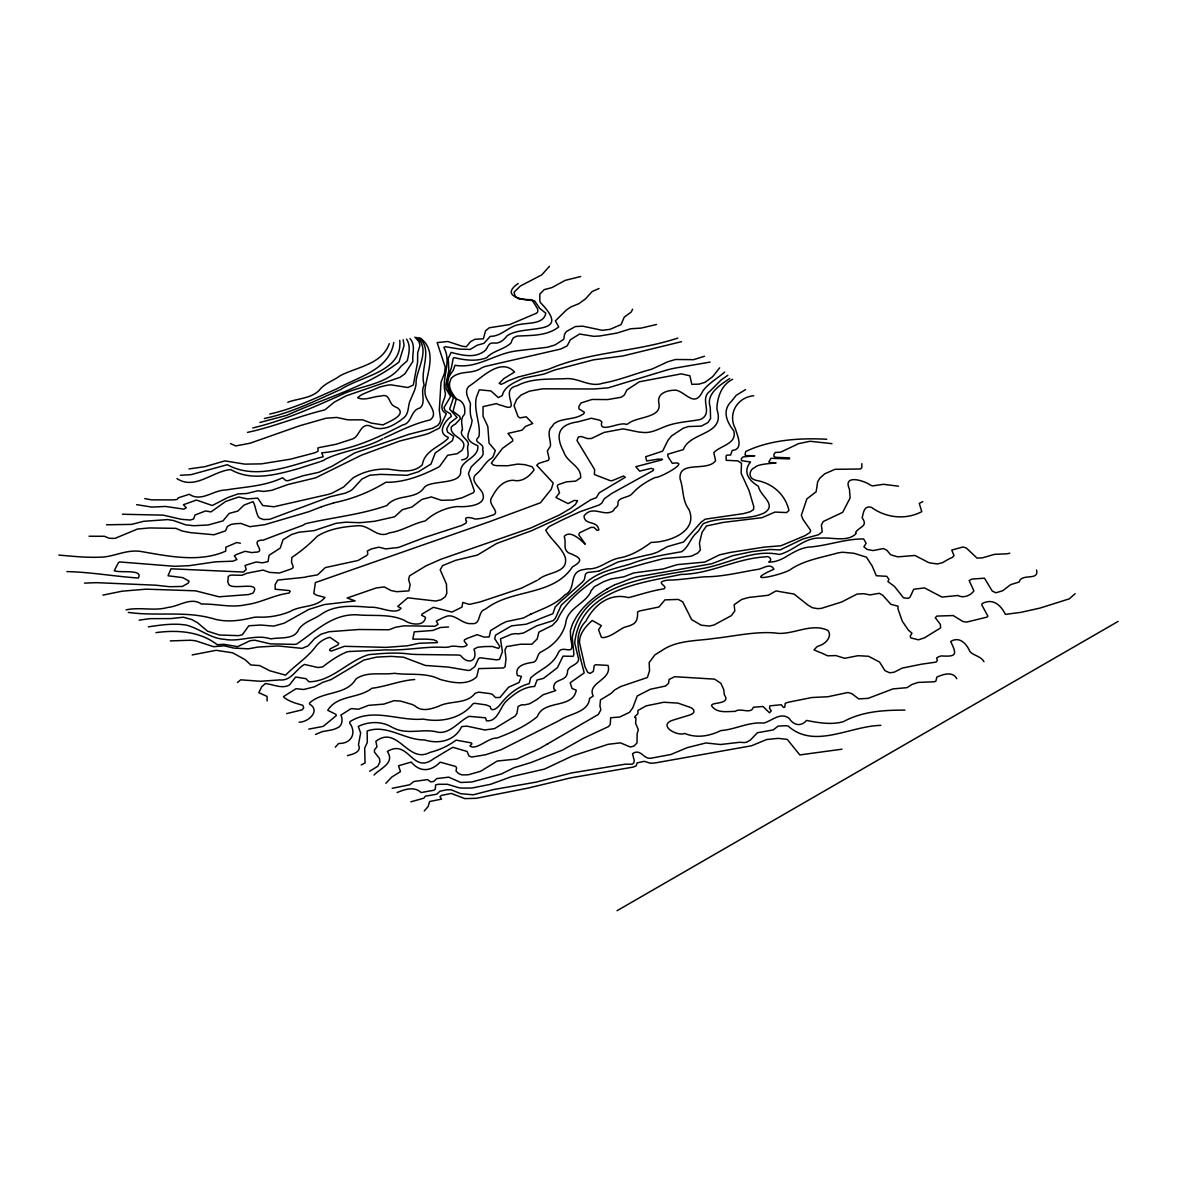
<?xml version="1.0" encoding="UTF-8"?>
<svg xmlns="http://www.w3.org/2000/svg" width="1177" height="1177" viewBox="0 0 1177 1177"><rect width="100%" height="100%" fill="white"/><g stroke="black" fill="none" stroke-linecap="round" stroke-linejoin="round"><path stroke-width="1.5" d="M861.858 463.65L861.814 467.637L860.49 469.005L834.979 469.314L824.68 473.845L819.81 478.186L817.647 481.79L816.161 491.751L806.878 498.886L801.331 515.305L802.891 519.234L810.688 530.459L809.908 532.563L804.744 535.77L781.028 545.731L763.858 547.158L730.637 552.366L719.603 554.823L704.758 562.091L677.275 564.622L663.151 568.977L633.653 572.964L623.928 576.789L610.937 578.981L603.507 581.762L594.429 586.705L590.883 590.986A13.344 7.695 0 0 0 590.766 591.913C584.748 604.139 567.343 608.112 565.666 623.251A21.466 12.388 0 0 1 565.269 624.958C562.209 635.757 553.764 645.099 543.759 650.395A44.903 25.923 0 0 0 541.906 651.543C536.491 653.058 538.404 661.209 532.99 662.342C525.942 663.269 514.334 665.505 517.306 675.436L521.455 676.437L519.057 682.498L508.552 687.236L499.975 697.461L495.532 697.578L492.207 694.239L489.897 693.606L478.774 692.15L475.096 693.341C466.239 704.626 450.217 700.197 438.418 706.377C431.106 708.995 421.954 712.041 415.349 706.185A112.462 64.926 0 0 0 412.45 704.552L400.695 701.124L394.089 700.683L383.82 704.111L368.46 705.376L358.573 709.201L351.173 708.613L340.874 715.086C343.198 719.515 342.242 726.283 336.931 728.077A20.156 11.638 0 0 1 331.782 729.917L322.321 731.623L315.554 734.419M393.78 342.419C389.484 369.872 358.058 376.92 337.005 388.734C315.171 398.312 293.161 408.89 269.739 414.024M267.12 700.948L267.047 696.401L258.822 692.679L261.706 686.779L265.311 683.602C273.123 684.19 282.083 689.325 289.557 684.911L295.648 677.025L305.873 678.673L308.962 681.748C331.458 681.777 348.068 660.753 368.813 654.633C382.422 653.47 396.34 652.087 409.92 654.132A30.161 17.42 0 0 0 412.686 654.294L413.686 654.353A45.476 26.262 0 0 0 417.07 654.486L458.853 655.045A12.947 7.474 0 0 1 460.678 655.604C468.049 665.226 478.23 661.136 473.978 649.218L477.524 647.276L484.394 646.585L492.354 646.467L498.592 648.439L499.798 646.482L494.678 638.67L495.649 635.036L511.583 625.826L526.001 624.251L535.712 620.647A104.356 60.248 0 0 0 539.684 618.837L552.91 613.703L555.176 607.023L561.782 600.299A23.967 13.844 0 0 0 563.268 599.24L582.541 581.997L584.307 579.731L585.513 574.141A10.284 5.944 0 0 1 587.676 572.478L598.652 571.169M462.223 430.032C458.471 435.667 467.755 438.786 468.49 443.994C465.165 450.158 473.051 458.397 461.693 459.913M374.006 775.054C380.274 768.243 395.31 763.167 387.351 751.485C408.978 738.259 412.171 775.202 433.754 758.679C440.183 754.957 446.495 750.823 452.924 747.307L467.092 751.47L468.976 755.972L471.727 757.046L485.468 754.781L501.211 749.675L558.795 720.81A101.031 58.335 0 0 1 561.488 719.206C570.874 713.571 588.691 711.791 589.574 698.388L593.237 696.048C586.455 682.572 612.408 680.203 608.053 665.417L595.753 664.725L594.282 665.461L593.311 671.434L590.074 673.391L587.691 672.332L585.469 667.8A27.027 15.595 0 0 1 584.513 664.681L579.496 642.568C579.202 633.491 586.087 626.09 592.252 620.456L601.373 625.634L598.534 629.739L601.285 637.081A9.475 5.473 0 0 0 602.492 637.654C610.686 637.257 617.263 630.74 624.428 627.253C635.609 624.398 637.625 622.309 637.64 611.966A5.708 3.296 0 0 1 640.214 610.834L659.002 606.979L664.931 599.887L678.305 599.417L682.719 601.874L691.605 619.558L701.124 625.178L709.422 626.061L713.998 625.002L731.417 615.615L734.786 610.951L734.168 604.684L741.79 599.402L748.749 597.46L768.316 595.268L776.026 590.942L794.019 594.061L808.275 605.316L812.439 607.729L817.515 608.656L821.34 608.377L841.673 601.991L857.136 594.032L863.889 593.723L870.009 594.915L879.278 593.296L882.75 595.253L890.871 604.316L898.007 606.199L898.007 608.95L902.288 621.206L908.394 630.136L911.954 633.167L910.204 636.154L910.748 637.875L918.413 639.817L924.401 637.875L940.6 627.915L940.364 624.398L935.274 617.69L936.921 616.086L953.193 615.556L962.904 621.5L966.611 622.103L987.047 617.116L987.871 616.145L981.736 604.787L982.148 603.624C992.873 597.798 1000.833 605.096 1005.393 614.379L1020.724 612.378L1039.806 608.141L1069.304 598.843L1075.145 593.679M549.468 266.296L541.773 274.874L520.396 285.996L514.04 292.234L515.349 296.81L519.44 299.135L532.004 299.826L537.698 309.065L537.757 311.787L536.506 313.2L509.685 324.587L489.308 327.78L485.557 330.825L483.379 338.799L474.802 339.314L470.462 341.727L466.372 346.744L462.384 346.229A9.21 5.311 0 0 1 459.53 345.332L447.79 341.507L437.153 342.61L445.23 367.062L444.568 373.109L441.007 382.231L439.389 408.669A24.143 13.947 0 0 0 439.404 411.126L440.639 419.659L439.801 422.852L437.697 425.456L432.533 428.251L408.772 434.372L354.542 453.013L332.223 466.151L318.835 472.301L303.092 475.743L288.012 480.702L285.849 480.554L282.554 477.744C264.545 486.366 245.037 486.778 225.793 490.015C213.096 489.97 201.65 502.447 189.262 494.281L178.315 497.827L177.08 499.489L173.107 499.901L151.465 499.842L144.771 498.577M462.443 429.899C462.34 424.647 459.677 419.247 464.577 414.127C465.533 407.683 463.915 401.254 456.941 399.238A92.262 53.259 0 0 1 455.264 397.576C451.571 392.529 447.525 386.365 450.541 380.009A11.402 6.591 0 0 1 451.733 377.802C460.369 369.813 472.595 374.772 481.996 367.636A38.797 22.392 0 0 0 485.233 366.415L560.782 349.039L567.182 345.876L570.374 339.756L579.57 334.033L593.738 336.328L599.755 335.989L616.895 333.076L630.887 328.736L641.112 328.103L656.56 324.469M237.489 682.469L240.726 679.82L260.338 681.262L277.463 680.1A31.293 18.067 0 0 1 279.479 679.909C291.352 681.277 295.883 669.139 304.49 664.446L318.025 667.536L322.719 666.903C330.09 661.003 338.358 655.368 347.068 651.823A24.173 13.962 0 0 1 349.525 651.484L385.968 649.881A24.585 14.198 0 0 0 388.851 649.954C407.669 650.381 426.133 646.144 444.98 647.379A82.316 47.521 0 0 1 448.746 647.056C454.366 644.231 463.547 649.38 467.122 644.819L464.194 641.112L464.4 639.92L467.446 638.302L477.068 634.697L484.203 637.11L489.176 636.948L490.618 630.548L501.314 624.045L506.404 621.603L522.971 618.102A10.858 6.268 0 0 0 525.177 617.072C538.728 609.612 553.823 606.479 564.886 594.9C577.495 588.824 567.152 571.228 584.704 569.403A11.961 6.915 0 0 1 587.647 568.874C599.696 569.609 608.421 559.619 619.867 557.883C631.652 555.618 641.745 549.365 651.205 542.362C668.021 542.45 697.829 532.254 689.325 510.362A19.362 11.181 0 0 0 688.471 508.876C682.174 500.137 683.616 488.676 680.071 478.833C678.496 459.81 707.2 472.271 715.601 460.722L713.821 452.63C719.765 445.818 737.773 443.758 733.668 430.753C726.592 421.543 721.692 410.449 731.873 400.827A12.918 7.459 0 0 1 732.653 399.827L736.243 395.325L745.527 389.602M632.608 309.257L631.696 310.905A5.149 2.972 0 0 1 630.313 312.699L624.281 317.099L621.029 324.602L610.083 329.339L602.315 330.325L582.733 326.191L575.362 326.544L566.328 331.576L564.533 334.342L563.768 339.3L555.117 344.92L547.217 347.303L516.438 350.893A96.852 55.922 0 0 0 513.908 351.334C493.869 354.527 476.155 369.048 455.043 365.267L453.174 370.461L450.129 374.772C444.774 383.231 449.835 393.118 456.205 399.297L453.057 411.332L459.78 416.393L460.31 418.865L455.484 423.985A45.741 26.409 0 0 0 453.116 425.383L451.218 427.148C449.614 437.564 469.299 438.491 462.429 449.526A21.966 12.682 0 0 1 461.825 450.453L457.088 453.733L447.657 455.264L439.683 466.283A57.246 33.044 0 0 0 438.697 467.063C422.484 475.346 404.329 482.658 385.791 482.276C369.813 492.118 352.232 499.063 333.782 502.814M347.436 755.59C352.57 754.325 362.089 752.059 358.47 744.761L360.648 732.962L358.264 726.43C368.607 721.398 381.525 721.001 391.691 727.077A13.933 8.048 0 0 0 393.412 727.901C407.83 735.375 423.72 727.886 438.447 732.344C450.703 733.565 458.986 721.104 469.108 716.322L485.527 717.838L486.484 720.839C498.018 721.928 499.769 707.127 506.581 700.859C514.334 693.739 523.706 686.779 534.638 686.485L537.095 679.997L543.509 678.364L557.398 667.727L563.047 656.133L573.155 656.325L573.92 654.368L572.302 638.052A16.772 9.681 0 0 1 572.346 636.963C582.733 582.527 650.837 577.495 695.151 569.491C723.664 567.079 750.323 548.305 779.306 554.47C793.769 551.071 804.509 536.874 821.119 538.124C832.242 537.153 847.955 542.406 856.12 533.519A15.301 8.828 0 0 0 855.62 532.416C859.225 526.502 868.567 526.575 862.152 517.851C863.506 512.686 863.874 505.36 871.363 507.272C885.766 517.968 905.849 520.16 921.782 511.627L919.266 503.432L922.783 501.593M424.25 810.953L428.178 806.495L429.62 801.522L441.566 799.124L439.963 796.682L441.375 795.431L451.277 793.445L464.841 798.609L476.199 798.315L528.046 788.09L570.462 777.909L633.329 767.066L636.183 765.815L637.022 762.917L644.26 761.328L650.307 763.196L654.765 763.005L751.603 745.762L766.654 739.509L777.982 738.362L787.251 739.377L799.816 754.928L841.967 749.19M719.691 367.798L712.615 376.743L704.979 382.334L699.079 384.129L691.811 384.335L689.899 375.801L681.262 373.859L639.42 381.775L626.914 389.911L624.369 394.942L621.485 397.179L607.729 399.577L592.031 399.459L581.055 402.975L578.834 406.506L578.966 408.89L584.439 412.274L583.777 413.686A4.988 2.884 0 0 1 582.615 414.451C573.964 420.218 559.869 417.776 553.293 424.514A11.049 6.371 0 0 1 552.425 426.162C546.054 431.032 550.851 439.551 550.483 445.759A11.049 6.385 0 0 1 549.968 446.892L547.349 450.879L549.159 458.839L548.438 460.339L538.786 463.355L536.727 465.253L553.205 483.056L551.292 489.161L540.449 502.77L489.308 521.735L315.392 582.571L313.818 593.429L316.451 595.165L324.955 597.401C316.481 608.097 300.871 604.904 289.91 611.628C279.685 615.718 268.842 617.66 257.851 617.086A38.37 22.157 0 0 0 253.835 617.351C240.358 620.676 225.94 622.824 212.419 618.425A26.247 15.154 0 0 1 210.095 617.866C183.377 611.01 155.555 616.336 128.249 612.393M385.865 783.279L391.809 777.07L400.46 771.626L398.532 765.771L411.214 762.093C419.777 772.289 430.576 771.891 440.183 762.181L455.69 766.448L456.573 767.86L456.014 771.009L458.603 773.554L461.825 774.893L468.255 774.79L480.643 771.273L497.238 761.033L516.732 759.047L539.978 748.322L598.328 714.454L600.858 709.805L599.932 705.876L600.461 699.918L610.951 693.488L615.012 689.722L620.809 686.5L647.409 677.511L649.557 670.713L649.13 662.666L654.839 654.898L661.209 650.94M732.55 379.347C721.972 384.393 717.558 396.575 716.925 407.507A33.721 19.465 0 0 1 716.97 409.493C725.694 435.416 689.854 431.576 683.337 449.599L667.697 454.248L668.183 456.985L672.361 463.341C692.414 460.207 659.708 478.156 655.206 477.494C646.614 481.378 638.42 486.601 632.167 493.722C628.592 497.989 616.719 497.209 618.013 503.888C618.219 507.14 614.217 507.596 613.541 510.553C604.522 517.718 592.634 504.286 584.013 515.997C584.454 525.736 597.445 519.866 598.872 530.047L597.166 530.43L593.944 527.399L590.942 527.384L579.658 532.754L578.731 534.667C596.003 559.693 574.906 527.016 565.063 535.653C563.194 536.212 565.284 538.713 564.989 540.169C565.519 544.539 563.636 549.674 568.314 552.719C579.467 557.309 585.013 559.84 572.449 566.887C553.161 596.048 512.966 588.794 486.969 608.038A25.556 14.757 0 0 1 485.13 609.245C477.126 611.584 481.57 624.899 471.756 623.589C461.752 624.869 454.116 611.819 444.641 617.116A55.451 32.014 0 0 1 442.773 617.837L436.314 621.088L438.124 624.296L434.887 626.252L404.02 625.826L395.56 627.267L388.969 629.769L359.073 629.504L329.222 631.711L321.189 634.123L314.627 638.596L308.109 645.864L302.106 648.38L278.007 645.952L258.072 647.041L248.406 648.821L233.899 648.1L224.16 645.805L213.581 646.703L195.117 640.641A7.842 4.531 0 0 1 192.999 640.509A32.618 18.832 0 0 0 189.983 640.244L170.297 640.921M724.694 372.064C717.47 378.376 708.804 383.099 702.978 390.764C694.739 408.272 686.809 393 676.26 390.19C668.359 390.028 656.825 392.529 658.811 403.064C662.504 418.247 636.728 416.246 628.018 423.794A20.642 11.917 0 0 0 626.444 424.485C620.426 420.969 597.96 434.46 601.859 421.866L599.74 420.204L591.31 418.247L580.688 421.116A67.53 38.988 0 0 1 577.981 421.837C556.015 424.765 556.088 437.358 563.827 452.042C567.034 462.532 581.776 466.357 580.614 477.818L575.7 481.113L566.431 481.849L557.986 484.762L557.251 486.233L559.531 492.825L555.897 497.488L568.035 503.609L574.244 500.431L577.598 500.696L575.421 504.433L570.654 508.376L559.458 514.952L530.606 528.046L441.007 559.222L426.103 565.799L409.552 575.847L408.581 579.408L410.111 584.763L408.905 590.869L396.649 591.693L391.044 590.53L384.217 586.926L376.184 587.97L347.127 598.019L355.174 600.917L324.293 604.581L308.948 609.362L284.172 623.177L273.888 626.061A12.506 7.224 0 0 1 271.71 625.929L260.72 625.031L248.833 625.767L242.359 634.771L238.504 635.654L219.481 635.006L207.549 631.181L197.398 622.633L191.836 619.573L183.362 617.234L170.591 618.587L149.847 618.646L139.136 620.161M518.189 283.495C499.063 296.707 524.427 300.106 534.417 300.694L539.713 308.359L545.804 313.229C543.848 324.161 528.929 322.675 520.455 324.352C509.229 325.455 501.785 336.563 490.22 336.342L483.968 343.301L477.141 345.244L470.197 349.437L460.148 349.142L445.156 346.685L443.847 347.48C452.306 362.648 440.831 378.17 445.421 393.309C445.642 399.886 436.741 408.654 446.363 413.657L439.492 428.016L429.119 433.268A111.55 64.397 0 0 0 424.485 434.754L399.827 441.007L361.324 455.234L315.642 477.818L287.968 484.527L271.666 490.338L263.81 491.412L257.689 490.809L246.567 493.546L238.019 493.899L227.441 497.694L212.301 505.507L196.427 500.063L183.391 504.727L186.304 507.758L183.936 509.155L165.486 506.448L151.774 507.096L136.635 504.653M530.43 614.114L531.224 613.629M607.023 589.03L607.832 588.529M729.74 378.523C720.604 384.629 706.215 393.604 709.952 406.242A16.243 9.387 0 0 1 710.275 407.978L710.584 418.526L707.936 422.572L701.404 426.089L688.295 426.56L683.263 428.237L671.552 435.931L668.08 440.139L662.592 451.174L645.702 456.72L646.629 460.972L658.267 459.118L662.474 459.251L661.827 459.883L635.771 466.71L639.67 471.153L651.249 468.328L653.632 469.167L653.191 470.565L611.908 493.354L604.36 498.695L601.815 503.109L599.255 504.948L579.923 511.774L562.032 520.043L549.056 526.605L545.745 530.209C551.057 540.008 561.238 546.672 565.298 557.412C568.594 573.626 547.393 571.492 538.492 579.599M661.695 650.631C677.084 639.979 696.446 641.127 714.056 638.449C733.933 636.301 753.868 631.505 773.892 632.858A34.721 20.053 0 0 1 778.071 633.373C794.755 634.197 811.85 622.78 827.946 630.445C832.595 636.404 825.68 643.495 820.207 645.437A12.476 7.209 0 0 0 816.897 646.835L813.998 649.866L820.119 652.514A6.606 3.811 0 0 1 822.591 653.5L827.652 655.81L835.876 655.574L844.63 658.296L858.018 655.707L868.523 656.266L879.587 662.062L884.927 670.61L889.577 672.788L894.093 672.229L902.229 668.109L919.399 664.622A30.028 17.346 0 0 1 923.106 663.96L936.215 662.077L937.436 660.12L936.583 658.075L938.01 657.119A10.225 5.9 0 0 1 941.379 655.927C956.563 656.869 957.21 654.795 950.663 641.494C959.535 635.889 966.744 643.893 969.922 651.617C973.865 655.854 981.132 656.236 983.957 661.709M546.937 744.364L547.835 743.849M537.462 580.217L521.396 588.191L480.113 601.933L469.402 604.404L462.782 602.462L461.958 607.141L451.983 612.069L433.371 607.317L422.116 614.026L421.587 615.203L425.485 617.307C424.588 626.87 410.258 624.693 404.505 620.426C390.484 613.791 374.404 616.086 359.353 614.997C333.635 612.496 315.789 631.196 296.692 644.025A7.753 4.473 0 0 1 294.441 644.393L270.43 643.863L254.659 640.185L250.157 640.685L237.607 646.673L223.88 644.29L217.215 644.702C199.987 631.24 176.874 629.769 155.967 632.637M617.057 910.704L1118.15 621.397M704.508 356.278L693.621 359.662L675.495 359.485L667.83 361.751L652.411 368.887A16.522 9.548 0 0 1 649.204 369.858C633.653 374.212 618.587 380.421 602.624 383.231C589.589 387.836 577.995 377.17 564.739 378.729C548.791 379.347 531.504 378.008 517.012 385.776C497.959 389.572 523.088 413.701 502.608 405.712A51.155 29.528 0 0 1 499.151 404.785L496.459 403.608L483.07 406.609L483.011 416.231L487.822 426.457L489.073 443.185L495.34 450.556L493.075 456.632A11.947 6.9 0 0 1 491.515 458.25C485.145 462.031 482.261 469.343 476.876 473.625C468.52 479.981 479.76 487.072 482.555 493.016C487.925 506.036 465.651 507.184 457.338 506.537C445.877 507.596 434.122 512.848 425.736 520.587A4.988 2.884 0 0 1 423.161 521.411C411.509 524.398 401.637 531.136 389.278 532.872C377.949 539.066 370.078 525.589 358.838 525.692C344.802 526.516 329.266 528.561 317.143 536.329C309.492 544.245 301.209 551.13 291.867 557.442L291.513 562.091L293.117 566.505L292.999 567.829L290.999 569.035L279.405 573.037L269.548 572.39L263.104 570.08L247.111 573.199L242.05 575.273L230.604 575.097L228.294 576.347L227.808 582.071L228.926 584.704C233.517 590.295 262.074 580.452 252.893 593.179L248.421 594.562L219.054 596.798L195.426 590.81L146.022 589.162L122.04 591.207L102.914 595.121M614.35 584.94C597.695 593.635 581.57 605.419 573.199 622.736A30.322 17.508 0 0 0 572.037 625.487L570.374 630.563L570.58 636.448A99.162 57.246 0 0 1 570.757 639.008C575.788 659.385 562.768 642.789 558.148 653.014C552.704 665.696 539.478 669.536 530.621 678.011L529.267 683.66C517.954 686.397 508.361 694.401 501.093 703.375C499.136 706.583 491.206 713.909 490.162 706.553L486.086 704.905L474.39 703.243L472.727 704.067C461.31 718.603 440.536 722.707 423.308 719.088C398.826 721.398 372.638 707.142 349.966 721.663L349.746 723.149C356.94 733.109 351.217 743.923 338.726 743.437L335.283 747.189M727.827 375.286L721.148 379.965L710.834 390.308A14.918 8.622 0 0 0 709.775 391.367C698.858 399.312 714.13 413.348 700.241 419.542C689.295 421.587 678.07 421.969 667.462 425.677C659.002 428.56 650.999 433.916 641.45 432.239A16.905 9.754 0 0 1 638.449 431.974L623.163 428.855L604.022 432.445L591.34 438.521L587.558 438.594L581.409 436.564L578.407 436.947L576.965 440.448L594.665 469.652L594.341 474.522L610.083 480.599L612.025 480.746L623.398 476.038L625.384 477.244L599.152 492.869L596.327 497.65L590.751 499.769L570.757 512.525L553.999 520.411A58.747 33.912 0 0 0 552.543 521.117L531.254 530.856L496.679 543.465L477.45 555.044L455.705 560.296L442.655 565.593L440.198 569.8L446.436 584.057L446.819 593.326L445.171 596.842L441.125 599.755L435.77 601.05L407.786 597.813L397.738 606.42L401.063 608.215C395.604 615.6 379.171 606.155 370.122 607.288C353.586 606.008 335.18 604.316 320.88 614.541A55.922 32.294 0 0 0 318.982 615.718C312.17 619.985 303.563 622.25 298.87 629.224C294.471 640.053 280.303 637.022 270.813 638.905C254.982 633.756 240.343 642.289 224.601 639.346C210.33 638.464 200.002 628.68 186.54 625.164C173.931 623.001 160.881 625.002 148.302 626.841M614.777 584.734C623.913 581.924 632.005 577.098 641.759 575.95A16.89 9.754 0 0 1 644.084 575.641L711.747 563.754L732.462 555.765L751.971 551.63L770.258 549.468L780.16 549.909L802.964 538.963L818.545 534.726L822.237 531.798L821.384 525.06L823.267 521.499L842.644 512.363L850.118 497.945L849.441 489.264C842.526 473.934 863.859 480.363 870.612 485.204A6.356 3.663 0 0 0 872.716 485.895L883.383 484.306L898.492 486.189M384.364 437.918C399.43 431.091 413.848 423.602 430.105 419.939C440.095 412.627 424.853 401.695 425.044 392.485A150.671 86.98 0 0 0 424.941 390.249C426.839 373.021 437.77 351.055 420.351 338.093M382.922 438.565C365.091 448.79 342.08 450.835 324.955 459.368A4.634 2.678 0 0 1 322.998 460.604L320.585 461.546M392.191 788.31L409.67 784.765L413.936 781.484L427.575 779.601L430.679 781.866L433.121 781.587A13.374 7.724 0 0 0 434.445 780.851L436.682 778.6L448.702 777.144L460.737 782.484L471.712 782.028L501.446 773.951L514.055 767.713L530.959 762.549L562.503 750.102L583.351 738.332L608.524 726.592L610.274 724.37L610.642 717.749L619.735 717.028L629.489 712.32L632.74 707.921L637.228 695.99L650.351 689.266L665.432 686.044L668.61 683.263L669.08 679.453L674.701 676.687L714.571 679.144L720.81 683.263L723.708 689.398L724.341 694.886A18.861 10.887 0 0 0 725.194 696.122C729.196 703.287 715.395 702.669 712.232 704.434L711.452 705.479C716.366 713.6 727.048 711.379 735.154 711.394C740.48 707.289 751.088 714.822 753.309 707.274L763.049 706.494L769.464 712.806L771.259 710.82L769.478 708.186L769.935 705.832L781.278 704.743L783.426 707.406L784.735 707.156L785.265 703.302L788.252 702.242L811.777 697.534L827.858 696.74L847.999 692.488L851.957 693.753L858.695 698.903L868.111 698.358L892.931 688.913L906.952 687.662L912.072 684.425L918.001 682.439L934.391 681.748L935.862 681.174L936.863 677.099C943.13 674.244 952.899 671.052 956.827 678.746M410.832 801.831L423.867 798.183L425.368 796.152L436.696 794.225L439.933 791.209L446.466 789.826L451.056 789.767L460.766 793.695L473.316 794.784L493.546 789.546L536.168 782.116L571.095 773.024L625.016 764.211L632.152 764.197L633.785 762.931L634.256 760.71L632.52 753.648C641.391 747.748 643.525 760.872 652.558 757.87A28.189 16.272 0 0 0 656.075 757.267L670.802 754.516L687.265 747.645L705.906 742.952L720.442 744.511L739.877 742.275A106.283 61.366 0 0 1 742.937 742.525L744.614 742.51A9.033 5.223 0 0 0 746.983 742.04L750.543 739.906L757.385 732.741L773.186 729.931L778.174 726.091L785.736 725.723A13.918 8.033 0 0 1 788.09 726.003C814.337 749.572 849.647 726.018 880.852 725.37M247.523 432.371C273.829 426.854 298.752 416.114 324.617 409.949A31.029 17.905 0 0 0 326.706 408.404L334.239 402.151L346.126 395.84L399.842 377.39L404.844 373.859L412.892 361.398C411.935 353.674 416.07 345.464 409.964 338.579M599.211 570.963L618.087 561.973L647.159 555.058A67.883 39.194 0 0 0 651.867 554.087L657.104 552.307A45.344 26.174 0 0 0 659.061 551.263L667.447 546.599L683.469 542.038L700.889 522.411L705.155 519.189L743.511 513.613L750.249 511.73L753.53 509.582L753.78 506.61L749.058 490.603L741.142 473.301L741.51 463.341L737.891 460.869L726.224 460.325L726.032 456.205L726.709 455.175L730.637 455.028L732.168 450.467C743.643 449.467 737.729 436.314 735.566 429.443A19.98 11.535 0 0 0 735.404 428.752C727.563 414.127 736.861 397.458 753.736 395.722M319.511 461.899L303.695 466.901A65.088 37.576 0 0 0 299.62 468.284C277.743 474.375 251.569 481.849 230.736 469.564C212.743 471.08 194.941 490.368 176.962 478.612M397.12 792.533C404.55 789.414 414.436 786.045 421.086 792.562L433.798 790.282L435.299 789.134L435.578 784.971L437.976 784.279L447.422 784.279L459.162 787.81A30.072 17.361 0 0 0 463.002 788.119L471.918 788.031L490.529 784.323L511.568 776.614L544.436 769.111L572.272 756.002L608.171 744.305L620.397 742.849L630.386 747.012L633.962 746.071L636.992 742.996L637.125 733.874L638.317 729.666L635.609 723.34L635.977 717.911L634.741 717.484A13.168 7.592 0 0 1 635.109 716.278L637.89 713.777L637.949 710.422L646.173 705.862L663.799 702.257L677.908 703.096L691.473 707.818L693.694 709.908L693.93 712.114L692.826 713.483A19.112 11.034 0 0 1 690.031 714.925L674.45 719.677A35.089 20.259 0 0 0 670.728 720.957C659.12 726.621 677.834 736.478 684.543 733.433C696.725 738.362 709.113 736.287 720.883 730.579C735.419 729.519 748.837 721.619 763.608 723.119C771.98 720.971 780.645 711.467 789.355 718.544C793.651 725.679 801.419 726.695 806.466 720.427C818.309 722.737 831.212 725.076 843.35 721.692C862.52 711.276 883.574 710.128 904.907 710.099M321.527 506.757L308.551 511.789L264.825 524.662L249.804 526.693L240.873 523.427L235.871 523.691A59.13 34.133 0 0 0 231.178 524.398L227.455 526.384L225.513 530.856L213.993 534.77L190.586 532.651L182.214 531.033L175.917 528.355L149.405 527.958L137.385 529.062L114.963 538.404L109.402 538.301L104.341 536.285L89.084 536.241M299.135 722.192C308.05 722.295 320.894 710.908 309.742 704.229L309.404 703.169C322.572 690.678 346.215 695.725 355.925 679.026C366.606 671.096 381.892 675.142 394.398 673.303C409.581 675.392 425.942 672.199 440.021 679.409C451.468 682.586 467.357 686.029 476.744 676.746L478.671 668.61L503.521 667.962L505.051 666.77L506.022 658.958L504.948 649.925L506.625 646.556L520.661 644.231L531.857 644.246L537.198 638.905L538.919 632.093L552.351 625.384L556.603 621A33.706 19.465 0 0 1 557.545 619.676C565.004 602.771 579.996 590.28 594.9 579.996A11.093 6.415 0 0 0 596.886 579.231L601.55 576.833A24.526 14.168 0 0 1 604.787 575.273L609.377 573.582A30.779 17.773 0 0 1 612.584 572.728L643.848 563.783A13.094 7.562 0 0 1 646.364 563.106L663.504 558.575L689.457 556.456A47.124 27.203 0 0 1 691.855 555.971L697.887 552.969L700.33 550.086L699.462 543.141L702.022 532.387L706.421 525.972L723.384 522.382L762.034 517.674L774.981 512.069L786.53 512.583L788.943 510.48C785.265 494.222 772.053 482.982 756.061 480.348A10.284 5.944 0 0 1 754.001 479.554C747.925 477.376 749.381 469.27 755.016 467.401C758.577 462.384 789.017 463.385 769.729 462.546L768.831 461.884L771.112 458.28L789.561 458.898L789.429 457.882L775.481 457.309L773.892 456.264L774.083 453.954L775.408 452.439L780.528 452.203L796.343 444.729A11.858 6.841 0 0 1 798.138 443.744L810.07 441.272L831.977 443.655M677.746 338.079C636.095 351.938 591.413 351.467 550.704 368.386A26.865 15.507 0 0 1 547.231 369.637L518.189 377.037L508.214 380.848A36.664 21.171 0 0 0 505.286 382.496L501.299 384.335L499.107 383.393L503.933 378.538L514.57 372.035C500.328 356.719 480.937 378.862 468.726 386.424C463.694 391.72 468.755 398.709 470.432 403.696C470.182 409.243 469.682 415.069 472.095 420.277C470.874 432.562 460.516 438.624 477.833 445.745C479.068 458.118 462.017 459.324 460.634 470.476C462.826 485.527 429.811 479.51 424.103 487.661C415.422 500.372 396.781 493.398 386.924 505.507C360.75 514.761 332.311 517.409 305.373 523.736A25.217 14.565 0 0 1 302.68 525.383C289.513 530.283 276.315 535.035 263.295 540.125C247.361 540.111 268.945 552.719 254.158 552.219A11.961 6.915 0 0 1 252.216 552.646L245.037 551.307L236.739 554.396L234.297 555.809L236.93 559.531L232.84 561.208L215.612 561.812L189.159 565.681L174.373 566.299L119.774 561.944L118.465 562.562L114.257 570.698C119.76 573.331 143.682 568.668 138.312 578.025C114.566 576.436 90.806 572.11 66.927 571.595M369.71 771.2L377.729 766.315L379.891 762.166L379.509 758.562L374.404 752.044L374.536 749.749L376.964 746.792L375.875 741.304C397.605 724.546 407.963 764.359 429.84 752.412C439.359 750.087 448.216 745.983 456.132 740.127L471.271 742.893L471.903 743.849L469.947 746.012C476.508 750.735 488.22 737.479 497.077 738.038C511.274 732.624 525.692 726.356 537.359 716.558C543.656 699.212 572.934 709.26 576.23 690.193L572.037 688.471L570.183 682.763L584.175 672.935C580.393 656.325 571.448 635.757 585.925 621.103C594.385 604.713 609.627 592.561 628.562 597.622C640.303 594.62 651.793 590.648 663.857 588.853C669.066 585.925 652.867 582.247 667.83 580.129C680.144 580.026 692.356 577.804 704.567 576.804C722.045 576.833 739.215 572.493 756.37 569.609C762.475 569.403 770.082 562.062 773.966 569.227C738.523 584.822 784.824 574.626 791.488 568.815C805.348 559.899 822.311 557.412 837.95 552.896A77.123 44.52 0 0 0 842.32 552.234L854.075 553.293L866.478 557.207L872.157 565.975L876.335 575.73L886.722 576.333L888.944 579.319L887.929 581.6L894.505 586.455L903.465 597.798L908.158 598.402A13.58 7.842 0 0 0 910.159 596.93L913.69 589.25L924.548 587.926L941.953 597.063L957.946 595.503C963.242 598.46 970.613 595.68 973.894 590.883L969.127 580.482L972.202 579.025L984.458 578.201L992.285 591.104L995.963 592.796L1002.745 590.707L1010.675 584.645L1019.208 581.997C1021.268 572.875 1039.335 581.364 1036.54 570.021M286.644 713.6L302.195 709.819L303.725 707.789L302.827 705.303C296.118 703.346 289.866 701.86 284.26 697.623L283.51 696.607L296.045 688.692L303.798 689.487L314.436 686.809L322.733 682.395L331.061 679.6L363.781 660.106L376.611 657.104L391.088 656.369L403.476 657.193L425.294 665.446L448.216 667.079L467.799 670.419A8.754 5.061 0 0 0 469.991 670.257L474.802 666.726L478.465 658.708L480.025 657.766L496.812 659.885L499.578 659.252L502.417 651.705L500.475 638.846L511.598 634.168L515.6 633.638A10.343 5.973 0 0 0 518.513 633.814L523.338 633.079L536.58 625.884L553.352 620.559L555.382 618.263L561.341 605.022L583.101 585.469A19.95 11.52 0 0 1 584.395 584.175C595.915 572.684 612.79 568.991 628.018 564.725A15.875 9.166 0 0 0 630.195 564.077C646.85 557.545 664.166 554.75 681.527 551.748C688.589 547.452 690.237 538.33 696.519 532.916C699.55 530.459 700.786 526.634 703.213 523.721C722.104 515.394 745.512 521.735 764.417 512.848C777.482 504.506 760.151 496.164 758.415 486.336C748.572 480.201 742.452 471.668 750.573 461.972L741.363 460.663L741.436 458.53L743.025 456.941L754.81 455.734L746.262 455.646L745.012 454.94L745.674 451.541C770.199 439.668 799.889 437.844 826.725 439.242M333.532 502.947L325.014 505.595A85.377 49.287 0 0 0 321.527 506.757M599.049 288.497L592.09 291.587L585.352 299.002L578.952 303.622L570.521 307.138L566.108 310.272L555.412 320.865L558.737 326.912C547.187 336.122 530.989 335.327 517.056 336.092A20.421 11.799 0 0 0 513.201 338.034L511.671 340.918A15.036 8.68 0 0 1 510.95 343.007C503.962 349.657 493.119 350.599 486.66 357.734C476.185 361.722 464.783 360.206 454.19 357.602L453.263 358.014L451.527 367.253L446.819 381.407L448.555 391.294L453.454 397.782L449.643 409.066L457.044 417.423L449.997 422.911L446.716 428.811L447.554 432.091L453.675 436.358L452.38 440.698L435.24 452.998L430.973 464.062L418.365 471.815L407.065 475.302L380.657 474.36L369.725 475.228L361.957 479.024L352.717 489.117A21.76 12.564 0 0 1 350.084 490.971L345.523 493.089L330.016 496.782L269.842 519.278L263.78 519.543L260.397 518.454A15.183 8.769 0 0 1 258.469 516.894C255.703 512.201 255.718 506.036 253.04 501.637L244.08 505.065L237.798 511.098L229.191 513.407L222.983 520.896L208.226 524.986L193.97 525.722L185.686 524.854L173.431 520.484L167.722 519.587L143.638 521.308L131.647 524.383L106.519 524.795M287.776 402.24C298.105 398.4 310.802 398.517 319.041 390.529C324.116 383.54 333.165 380.862 339.991 375.801C356.837 366.915 382.098 364.517 389.263 343.64M1009.778 553.19L1008.262 553.558A10.784 6.223 0 0 1 1004.731 553.911L994.491 554.352L982.574 557.824L977.042 558.104L966.332 548.026L963.066 546.981L951.781 550.071L953.988 555.676L952.296 557.486A4.943 2.854 0 0 1 950.428 558.163L945.175 561.091A94.94 54.819 0 0 1 942.527 562.665L937.495 563.974L930.727 563.033A8.18 4.723 0 0 1 928.094 562.297L914.97 555.456L899.022 556.765A23.054 13.315 0 0 1 897.477 556.765L890.68 554.794L886.811 550.218L883.427 548.556L872.981 550.571L867.008 549.394L863.889 546.819L866.125 543.333L863.653 538.948C845.012 538.713 826.828 546.025 808.128 547.158C801.316 548.099 795.122 551.41 789.223 554.794C783.132 558.722 776.187 562.385 768.743 562.032C773.407 559.943 768.758 555.088 765.138 556.898C736.052 558.486 710.481 574.082 681.1 574.435C639.847 583.218 581.894 589.28 574.876 641.274A35.075 20.244 0 0 0 574.891 643.76L578.422 658.355A19.803 11.432 0 0 1 578.628 659.767C577.495 665.167 569.565 665.388 567.564 670.596C567.682 683.219 552.896 677.084 553.749 688.648L555.75 690.619L543.274 694.68L537.095 699.359A169.105 97.632 0 0 1 533.696 701.389L531.577 702.64A20.936 12.094 0 0 1 528.973 703.964L524.412 704.876A5.753 3.325 0 0 1 521.911 704.67L518.13 706.435L516.924 713.409L515.217 716.028L494.517 728.637L484.806 729.975L466.916 726.135L461.649 726.606C454.969 740.892 438.933 744.364 424.662 739.95C404.594 740.186 386.777 723.884 367.136 731.035L367.312 742.349L364.693 748.145L365.061 762.99L361.251 764.932M252.746 427.972C283.054 420.763 311.773 408.11 340.065 395.398C359.706 385.32 387.439 385.1 400.96 366.341L407.198 360.853C409.007 353.909 410.876 345.597 406.58 339.153M580.673 276.521L565.166 280.376L551.91 287.615L544.289 289.601L539.846 294.029L539.802 300.621A20.244 11.682 0 0 0 540.434 302.607C574.288 337.505 522.853 323.66 506.949 335.989C503.785 340.065 499.269 344.022 493.678 342.978C487.558 342.345 488.117 348.76 484.365 351.143C474.522 358.558 461.928 355.189 451.115 352.423L448.26 358.367L448.82 370.461L445.921 384.673L446.127 388.925L450.614 396.502L443.964 407.58L445.083 410.552L450.438 413.818L451.35 416.393C444.803 420.954 436.623 432.974 448.157 437.285L448.099 438.33C439.404 447.231 424.72 450.379 422.278 464.856C413.083 473.684 399.739 470.682 388.336 469.123C376.861 468.637 365.238 471.08 355.174 476.685A34.045 19.656 0 0 0 352.923 478.024L343.61 487.013L332.238 493.075A66.809 38.561 0 0 1 328.677 494.296L273.903 506.772L262.736 505.507L257.792 498.136L247.244 498.916L238.637 496.988L225.675 501.476L210.977 511.892L205.519 510.95L194.955 515.04L193.631 518.983L190.291 520.043L180.964 519.263L163.323 515.143L122.408 514.246M308.757 729.122L323.248 726.371L336.298 715.557L335.886 714.336L327.736 710.305C337.372 694.724 358.426 698.888 371.844 688.28C386.306 686.485 399.93 680.571 414.672 679.541M259.867 422.484L286.482 415.393L296.339 411.141A89.57 51.714 0 0 1 299.738 409.67C333.356 395.56 370.269 384.29 399.032 361.972L404.079 345.567L403.196 339.726M264.384 418.497C290.116 413.201 313.818 401.519 337.534 390.896A113.213 65.368 0 0 1 340.447 389.69C360.677 375.904 402.887 372.226 399.739 340.344M710.099 362.104L674.715 368.166A117.862 68.045 0 0 0 667.462 369.843L608.171 387.851L594.15 388.998L542.803 388.807L529.385 391.147L521.043 395.031L516.615 399.518L514.025 405.638L518.057 416.584L519.896 417.894L526.266 416.805L532.725 423.485L525.457 426.457L522.058 430.179L507.978 433.401L512.701 439.448L512.76 440.934L502.476 448.363L491.353 463.076L493.398 465.033L496.238 465.636L507.67 465.754L517.792 464.091L524.736 464.635L532.048 466.68L534.064 469.638A9.563 5.532 0 0 1 533.049 471.227C528.488 477.2 521.44 482.305 513.201 480.26C502.388 480.525 496.385 488.764 491.927 497.194C486.013 504.786 503.624 513.157 490.691 515.688C485.821 517.733 480.554 518.704 475.331 519.101C472.521 517.983 463.812 515.555 465.886 520.455A16.861 9.74 0 0 1 466.651 521.22L466.033 523.088L461.752 525.428L424.853 537.433L398.444 547.467L385.615 548.909L378.876 547.158L371.196 548.997L367.342 551.071L367.798 554.132L366.665 555.515L358.073 560.473L325.308 567.594L317.658 574.817L306.932 576.686A23.481 13.55 0 0 1 304.666 577.274L277.743 580.084L275.138 584.572L275.168 589.236L289.262 590.545L290.219 591.34L288.998 593.105C274.006 594.871 260.882 602.948 245.89 604.713C231.089 608.112 216.038 603.58 201.502 604.066C191.174 596.592 178.904 606.493 167.928 607.42C154.084 611.319 140.048 606.788 126.071 609.877M192.189 654.927L216.185 650.307L232.678 652.823L245.199 659.738L250.833 664.976L259.764 665.593L269.665 670.728L285.584 675.171C295.751 664.696 307.668 657.678 316.348 645.702C319.717 641.597 324.793 638.449 329.898 637.287L338.741 643.348L337.711 645.04L330.178 648.895L329.575 650.248L331.237 651.116L344.449 646.305L386.218 647.379L407.595 645.776L418.997 643.289L437.461 642.627L436.814 641.2L433.504 639.729L428.457 639.273A26.188 15.124 0 0 1 425.809 639.14L412.833 639.14L414.26 631.828L432.753 630.475L440.36 627.503L448.54 626.988M188.967 468.917L204.739 466.71L224.939 460.884L244.831 464.135L261.309 463.87L290.41 459.192L313.156 453.248A18.332 10.593 0 0 0 316.039 452.248L318.07 451.232L317.893 448.054L319.026 447.598L336.313 444.215L352.217 439.065A12.667 7.312 0 0 0 354.924 437.623C359.971 433.445 361.677 422.425 370.755 426.206C378.759 430.826 388.542 428.104 395.84 423.382A118.965 68.678 0 0 0 397.9 422.102L399.694 420.969A37.649 21.745 0 0 0 402.093 419.056C410.008 414.422 407.242 405.535 410.552 399.797C412.818 393.78 416.687 387.616 416.07 381.113C417.864 367.033 430.355 348.76 416.761 337.416M84.509 583.13L96.249 582.659L155.776 585.19L169.679 586.72L182.391 586.44L188.055 583.233L189.1 581.217L182.891 577.642L168.031 575.774L171.018 568.785L243.536 572.066L246.214 569.388L245.022 565.46L256.13 561.973L262.353 562.812L268.003 561.635L269.047 555.279L280.2 548.129L283.068 539.654L291.602 534.49L299.032 532.21L314.185 530.606L336.063 523.294L345.935 522.161L358.926 522.691A11.917 6.885 0 0 1 361.589 522.559L374.786 521.264L394.619 516.777L402.343 509.715L411.935 507.022L421.454 499.725A45.756 26.409 0 0 1 423.102 499.063L431.341 496.929L441.375 500.299L452.983 500.048L462.134 497.768L473.286 492.722A6.474 3.737 0 0 0 474.346 491.03L468.417 473.522L471.197 466.901L481.614 456.897L483.085 454.469L483.1 451.085A11.623 6.709 0 0 0 482.614 449.746C485.321 443.17 472.139 442.655 478.259 437.535A15.36 8.857 0 0 0 479.083 435.77C480.628 423.102 473.522 410.523 476.332 397.635A16.728 9.651 0 0 1 477.112 395.575L479.186 389.97L480.084 389.867L490.912 390.926L498.298 397.576L502.285 395.604C504.3 386.483 513.716 382.937 521.264 379.171A20.465 11.814 0 0 1 523.794 378.082L543.862 374.124L554.602 370.034L593.414 359.853L622.839 355.984L681.557 341.654M230.515 443.567L235.738 445.936L250.157 443.199L299.355 425.868L326.029 418.232L336.651 417.438L347.98 419.865L362.604 419.836L371.446 423.117L383.055 424.912C388.101 421.837 406.624 415.658 397.973 408.139A50.596 29.204 0 0 1 394.589 406.462C388.057 403.579 390.514 392.765 380.627 396.134C373.08 396.281 364.605 401.18 357.631 397.723L360.456 395.501A40.106 23.157 0 0 1 363.369 393.898L379.7 387.042L386.968 385.276L390.749 384.82L407.919 387.527L413.304 385.041L417.6 362.148L417.673 352.85L420.027 345.317L418.806 341.404L414.878 337.122M58.85 555.073C74.18 556.427 89.57 558.104 104.959 556.883C116.994 555.206 127.822 549.585 140.519 551.41C168.193 556.132 199.119 562.915 225.734 551.13L225.837 547.217L236.724 542.523L240.417 543.23M180.39 475.258L191.086 474.669L227.308 464.694C257.16 481.202 293.132 464.327 323.219 456.75L321.748 452.821C348.451 450.585 374.183 439.462 398.076 427.325A40.636 23.466 0 0 0 402.21 425.147C412.568 423.352 410.199 410.214 419.865 408.051C426.721 402.681 419.895 392.368 424.161 385.1C419.38 369.652 433.607 349.643 418.791 337.622"/></g></svg>
